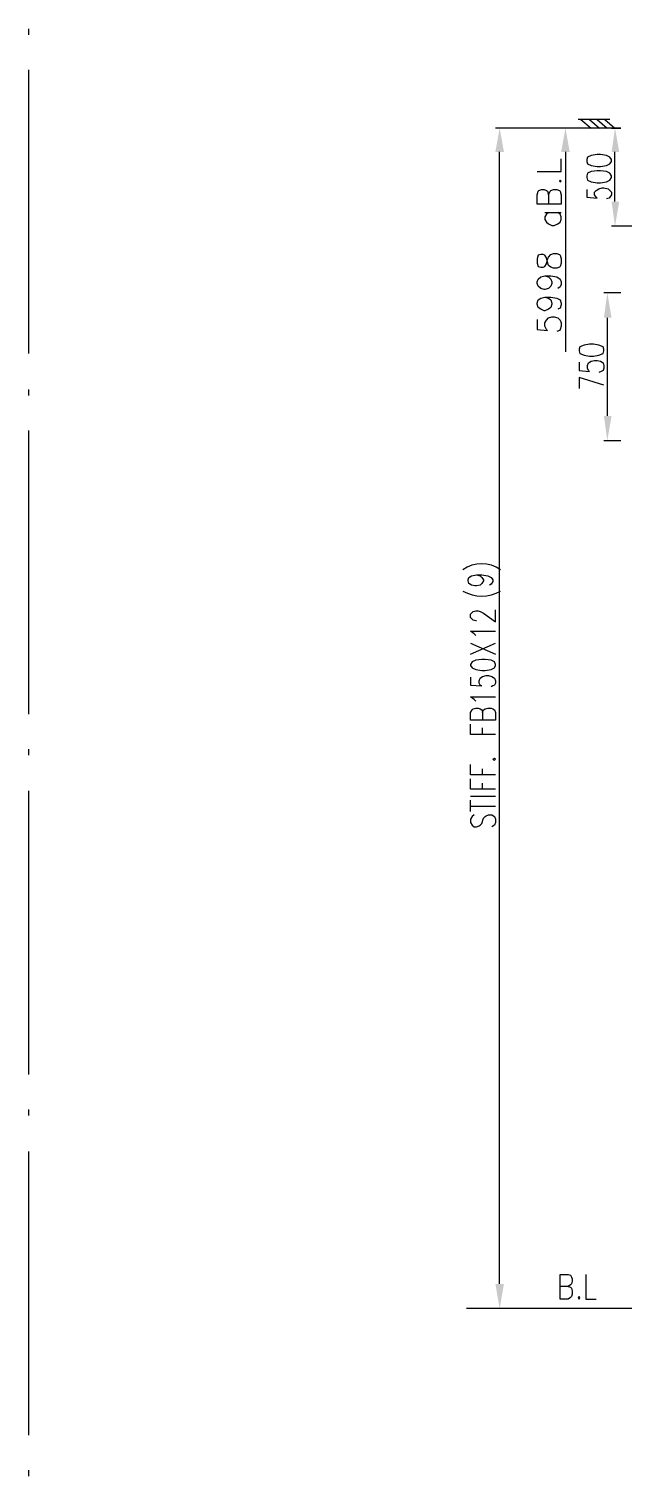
# Model space of a CAD drawing. Header units: millimetres. Extents: x 0.6 to 49, y 0.3 to 23.1.
# Drawn here: x 17.3 to 19.62, y 8.14 to 13.79 of the extents above; entities that cross this region are included whole.
import ezdxf

# ---------------------------------------------------------------- set-up
doc = ezdxf.new("R2010")
doc.units = ezdxf.units.MM
doc.layers.add('PDF_Geometry', color=7, linetype='Continuous')
doc.layers.add('PDF_Solid Fills', color=7, linetype='Continuous')

msp = doc.modelspace()

# ---------------------------------------------------------------- linework, layer by layer
at = {"layer": 'PDF_Geometry', "lineweight": 25}
for points in [[(17.2994, 13.7633), (17.2994, 13.7867)], [(17.2994, 12.52), (17.2994, 13.6267)], [(19.5728, 13.4), (19.6094, 13.4), (19.1194, 13.4)], [(19.5661, 13.4333), (19.4428, 13.4333)], [(19.4528, 13.4333), (19.4928, 13.4)], [(19.4861, 13.4333), (19.5261, 13.4)], [(19.5161, 13.4333), (19.5561, 13.4)], [(19.5461, 13.4333), (19.5861, 13.4)], [(19.1361, 8.89), (19.1361, 13.3067)], [(19.2828, 13.23), (19.3761, 13.23), (19.3761, 13.28)], [(19.3928, 13.3067), (19.3928, 12.5267)], [(19.5861, 13.1133), (19.5861, 13.3067)], [(19.3261, 13.14), (19.3328, 13.1533), (19.3361, 13.1567), (19.3461, 13.16), (19.3594, 13.16), (19.3694, 13.1567), (19.3728, 13.1533), (19.3761, 13.14), (19.3761, 13.1033), (19.2828, 13.1033), (19.2828, 13.14), (19.2861, 13.1533), (19.2894, 13.1567), (19.2994, 13.16), (19.3094, 13.16), (19.3194, 13.1567), (19.3228, 13.1533), (19.3261, 13.14), (19.3261, 13.1033)], [(19.4761, 13.16), (19.4761, 13.13), (19.5161, 13.1267), (19.5128, 13.13), (19.5061, 13.14), (19.5061, 13.15), (19.5128, 13.1567), (19.5228, 13.1633), (19.5361, 13.1667), (19.5428, 13.1667), (19.5594, 13.1633), (19.5661, 13.1567), (19.5728, 13.15), (19.5728, 13.14), (19.5661, 13.13), (19.5628, 13.1267), (19.5528, 13.1233)], [(19.3128, 13.07), (19.3761, 13.07)], [(19.3261, 13.07), (19.3194, 13.0633), (19.3128, 13.0533), (19.3128, 13.0433), (19.3194, 13.0333), (19.3261, 13.0267), (19.3394, 13.02), (19.3494, 13.02), (19.3628, 13.0267), (19.3728, 13.0333), (19.3761, 13.0433), (19.3761, 13.0533), (19.3728, 13.0633), (19.3628, 13.07)], [(19.7894, 13.0167), (19.5728, 13.0167)], [(19.3128, 12.8233), (19.3261, 12.82), (19.3361, 12.81), (19.3394, 12.8), (19.3394, 12.7933), (19.3361, 12.7833), (19.3261, 12.7733), (19.3128, 12.77), (19.3094, 12.77), (19.2961, 12.7733), (19.2861, 12.7833), (19.2828, 12.7933), (19.2828, 12.8), (19.2861, 12.81), (19.2961, 12.82), (19.3128, 12.8233), (19.3361, 12.8233), (19.3594, 12.82), (19.3728, 12.81), (19.3761, 12.8), (19.3761, 12.79), (19.3728, 12.78), (19.3628, 12.7733)], [(19.3128, 12.74), (19.3261, 12.7367), (19.3361, 12.73), (19.3394, 12.7167), (19.3394, 12.7133), (19.3361, 12.7), (19.3261, 12.6933), (19.3128, 12.6867), (19.3094, 12.6867), (19.2961, 12.6933), (19.2861, 12.7), (19.2828, 12.7133), (19.2828, 12.7167), (19.2861, 12.73), (19.2961, 12.7367), (19.3128, 12.74), (19.3361, 12.74), (19.3594, 12.7367), (19.3728, 12.73), (19.3761, 12.7167), (19.3761, 12.71), (19.3728, 12.6967), (19.3628, 12.6933)], [(19.6094, 12.7567), (19.5428, 12.7567)], [(19.2828, 12.6533), (19.2828, 12.6133), (19.3228, 12.61), (19.3194, 12.6133), (19.3128, 12.6267), (19.3128, 12.64), (19.3194, 12.65), (19.3261, 12.66), (19.3394, 12.6633), (19.3494, 12.6633), (19.3628, 12.66), (19.3728, 12.65), (19.3761, 12.64), (19.3761, 12.6267), (19.3728, 12.6133), (19.3694, 12.61), (19.3594, 12.6067)], [(19.5561, 12.66), (19.5561, 12.2767)], [(19.4461, 12.4867), (19.4461, 12.4533), (19.4861, 12.45), (19.4828, 12.4533), (19.4794, 12.4633), (19.4794, 12.4733), (19.4828, 12.4833), (19.4928, 12.49), (19.5061, 12.4933), (19.5161, 12.4933), (19.5294, 12.49), (19.5394, 12.4833), (19.5428, 12.4733), (19.5428, 12.4633), (19.5394, 12.4533), (19.5328, 12.45), (19.5228, 12.4467)], [(19.5428, 12.3967), (19.4461, 12.4267), (19.4461, 12.3833)], [(17.2994, 12.3567), (17.2994, 12.38)], [(17.2994, 11.1133), (17.2994, 12.22)], [(19.6094, 12.18), (19.5428, 12.18)], [(19.0461, 11.6567), (19.0594, 11.6533), (19.0661, 11.6467), (19.0728, 11.6367), (19.0728, 11.6333), (19.0661, 11.6233), (19.0594, 11.6167), (19.0461, 11.6133), (19.0394, 11.6133), (19.0261, 11.6167), (19.0161, 11.6233), (19.0128, 11.6333), (19.0128, 11.6367), (19.0161, 11.6467), (19.0261, 11.6533), (19.0461, 11.6567), (19.0661, 11.6567), (19.0894, 11.6533), (19.1028, 11.6467), (19.1094, 11.6367), (19.1094, 11.63), (19.1028, 11.62), (19.0961, 11.6167)], [(19.0461, 11.4767), (19.0428, 11.4767), (19.0328, 11.48), (19.0294, 11.4833), (19.0228, 11.49), (19.0228, 11.5033), (19.0294, 11.51), (19.0328, 11.5133), (19.0428, 11.5167), (19.0528, 11.5167), (19.0594, 11.5133), (19.0728, 11.5067), (19.1194, 11.4733), (19.1194, 11.52)], [(19.0428, 11.42), (19.0361, 11.4267), (19.0228, 11.4367), (19.1194, 11.4367)], [(19.0228, 11.3467), (19.1194, 11.39)], [(19.0228, 11.39), (19.1194, 11.3467)], [(19.0228, 11.2567), (19.0228, 11.2267), (19.0661, 11.2233), (19.0594, 11.2267), (19.0561, 11.2333), (19.0561, 11.2433), (19.0594, 11.2533), (19.0694, 11.26), (19.0828, 11.2633), (19.0928, 11.2633), (19.1061, 11.26), (19.1161, 11.2533), (19.1194, 11.2433), (19.1194, 11.2333), (19.1161, 11.2267), (19.1094, 11.2233), (19.1028, 11.22)], [(19.0428, 11.1633), (19.0361, 11.17), (19.0228, 11.18), (19.1194, 11.18)], [(19.0694, 11.12), (19.0728, 11.13), (19.0794, 11.1333), (19.0894, 11.1367), (19.1028, 11.1367), (19.1094, 11.1333), (19.1161, 11.13), (19.1194, 11.12), (19.1194, 11.09), (19.0228, 11.09), (19.0228, 11.12), (19.0294, 11.13), (19.0328, 11.1333), (19.0428, 11.1367), (19.0528, 11.1367), (19.0594, 11.1333), (19.0661, 11.13), (19.0694, 11.12), (19.0694, 11.09)], [(19.1194, 11.0333), (19.0228, 11.0333), (19.0228, 11.0733)], [(19.0694, 11.0333), (19.0694, 11.06)], [(17.2994, 10.9533), (17.2994, 10.9767)], [(19.1194, 10.8767), (19.0228, 10.8767), (19.0228, 10.9167)], [(19.0694, 10.8767), (19.0694, 10.9)], [(19.1194, 10.82), (19.0228, 10.82), (19.0228, 10.86)], [(19.0694, 10.82), (19.0694, 10.8433)], [(17.2994, 9.7067), (17.2994, 10.8133)], [(19.0228, 10.7933), (19.1194, 10.7933)], [(19.0228, 10.7333), (19.0228, 10.7767)], [(19.0228, 10.7533), (19.1194, 10.7533)], [(19.0361, 10.72), (19.0294, 10.7133), (19.0228, 10.7033), (19.0228, 10.69), (19.0294, 10.68), (19.0361, 10.6733), (19.0461, 10.6733), (19.0561, 10.6767), (19.0594, 10.68), (19.0661, 10.6867), (19.0728, 10.7067), (19.0794, 10.7133), (19.0828, 10.7167), (19.0928, 10.72), (19.1061, 10.72), (19.1161, 10.7133), (19.1194, 10.7033), (19.1194, 10.69), (19.1161, 10.68), (19.1061, 10.6733)], [(17.2994, 9.5467), (17.2994, 9.57)], [(17.2994, 8.3), (17.2994, 9.4067)], [(19.4028, 8.88), (19.4128, 8.8767), (19.4161, 8.8733), (19.4194, 8.8633), (19.4194, 8.85), (19.4161, 8.84), (19.4128, 8.8367), (19.4028, 8.83), (19.3728, 8.83), (19.3728, 8.9267), (19.4028, 8.9267), (19.4128, 8.9233), (19.4161, 8.9167), (19.4194, 8.91), (19.4194, 8.9), (19.4161, 8.89), (19.4128, 8.8867), (19.4028, 8.88), (19.3728, 8.88)], [(19.4728, 8.9267), (19.4728, 8.83), (19.5128, 8.83)], [(21.1628, 8.7933), (19.0061, 8.7933)], [(19.5428, 8.7933), (19.1194, 8.7933)], [(17.2994, 8.14), (17.2994, 8.1633)]]:
    msp.add_lwpolyline(points, dxfattribs=at)
for points in [[(19.4761, 13.27), (19.4794, 13.26), (19.4928, 13.2533), (19.5161, 13.25), (19.5294, 13.25), (19.5528, 13.2533), (19.5661, 13.26), (19.5728, 13.27), (19.5728, 13.2767), (19.5661, 13.2867), (19.5528, 13.2933), (19.5294, 13.2967), (19.5161, 13.2967), (19.4928, 13.2933), (19.4794, 13.2867), (19.4761, 13.2767)], [(19.4761, 13.2067), (19.4794, 13.1967), (19.4928, 13.19), (19.5161, 13.1867), (19.5294, 13.1867), (19.5528, 13.19), (19.5661, 13.1967), (19.5728, 13.2067), (19.5728, 13.2133), (19.5661, 13.2233), (19.5528, 13.23), (19.5294, 13.2333), (19.5161, 13.2333), (19.4928, 13.23), (19.4794, 13.2233), (19.4761, 13.2133)], [(19.3694, 13.1933), (19.3728, 13.19), (19.3761, 13.1933), (19.3728, 13.1967)], [(19.2828, 12.8733), (19.2861, 12.86), (19.2961, 12.8567), (19.3061, 12.8567), (19.3128, 12.86), (19.3194, 12.87), (19.3228, 12.8867), (19.3261, 12.8967), (19.3361, 12.9067), (19.3461, 12.91), (19.3594, 12.91), (19.3694, 12.9067), (19.3728, 12.9033), (19.3761, 12.89), (19.3761, 12.8733), (19.3728, 12.86), (19.3694, 12.8567), (19.3594, 12.8533), (19.3461, 12.8533), (19.3361, 12.8567), (19.3261, 12.8633), (19.3228, 12.8767), (19.3194, 12.8933), (19.3128, 12.9033), (19.3061, 12.9067), (19.2961, 12.9067), (19.2861, 12.9033), (19.2828, 12.89)], [(19.4461, 12.53), (19.4494, 12.52), (19.4661, 12.5133), (19.4861, 12.51), (19.5028, 12.51), (19.5228, 12.5133), (19.5394, 12.52), (19.5428, 12.53), (19.5428, 12.5367), (19.5394, 12.5467), (19.5228, 12.5533), (19.5028, 12.5567), (19.4861, 12.5567), (19.4661, 12.5533), (19.4494, 12.5467), (19.4461, 12.5367)], [(19.0228, 11.3033), (19.0294, 11.2933), (19.0428, 11.2867), (19.0661, 11.2833), (19.0794, 11.2833), (19.1028, 11.2867), (19.1161, 11.2933), (19.1194, 11.3033), (19.1194, 11.3067), (19.1161, 11.3167), (19.1028, 11.3233), (19.0794, 11.3267), (19.0661, 11.3267), (19.0428, 11.3233), (19.0294, 11.3167), (19.0228, 11.3067)], [(19.1094, 10.9367), (19.1161, 10.9333), (19.1194, 10.9367), (19.1161, 10.94)], [(19.4461, 8.84), (19.4428, 8.8367), (19.4461, 8.83), (19.4494, 8.8367)]]:
    msp.add_lwpolyline(points, close=True, dxfattribs=at)
for centre, radius, start, end in [((19.0661, 11.574), 0.1261, 54.4497, 125.5503), ((19.0661, 11.7167), 0.1435, 239.2645, 300.7355)]:
    msp.add_arc(centre, radius, start, end, dxfattribs=at)
at = {"layer": 'PDF_Solid Fills', "lineweight": 25, "transparency": 33554559}
for points in [[(19.1194, 13.3067), (19.1528, 13.3067), (19.1361, 13.4)], [(19.3761, 13.3067), (19.4094, 13.3067), (19.3928, 13.4)], [(19.5728, 13.3067), (19.6028, 13.3067), (19.5861, 13.4)], [(19.5728, 13.1133), (19.6028, 13.1133), (19.5861, 13.0167)], [(19.5428, 12.66), (19.5728, 12.66), (19.5561, 12.7567)], [(19.5428, 12.2767), (19.5728, 12.2767), (19.5561, 12.18)], [(19.1194, 8.89), (19.1528, 8.89), (19.1361, 8.7933)]]:
    msp.add_solid(points, dxfattribs=at)

doc.saveas('drawing.dxf')
